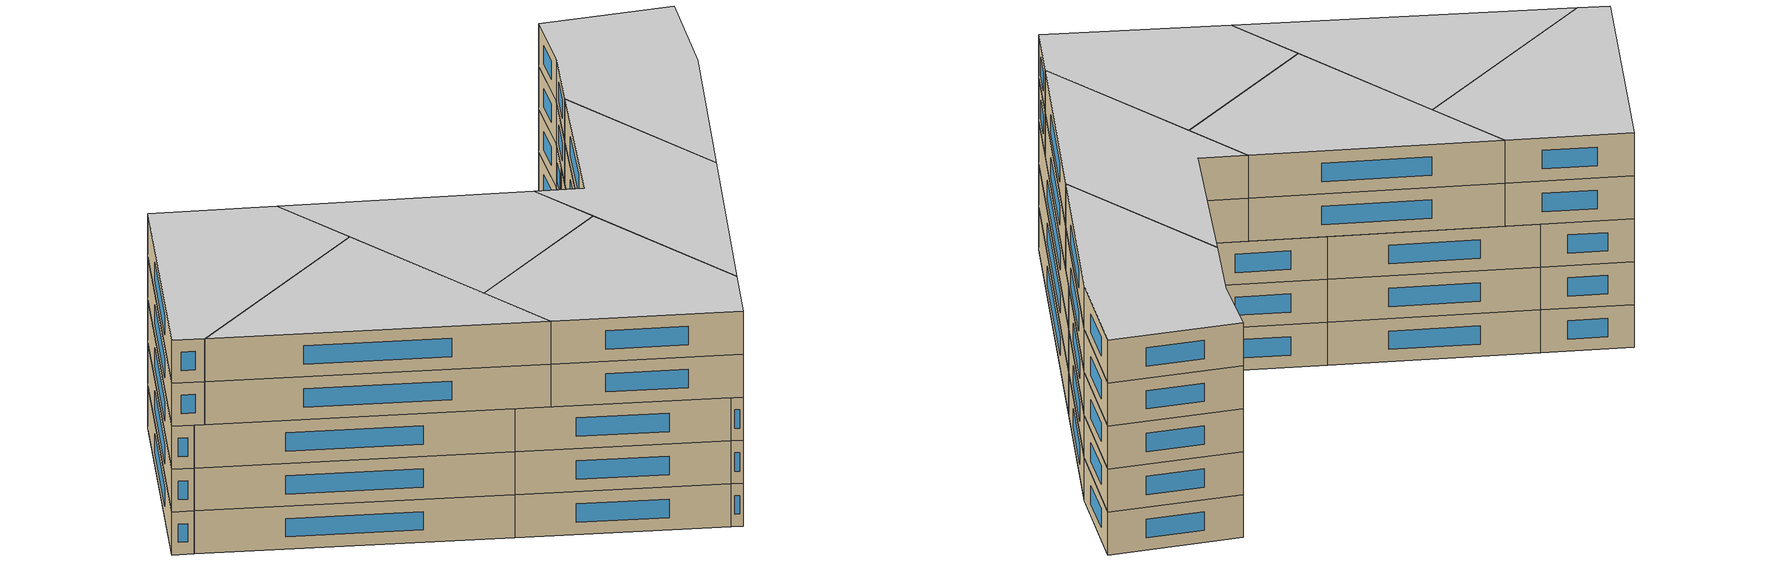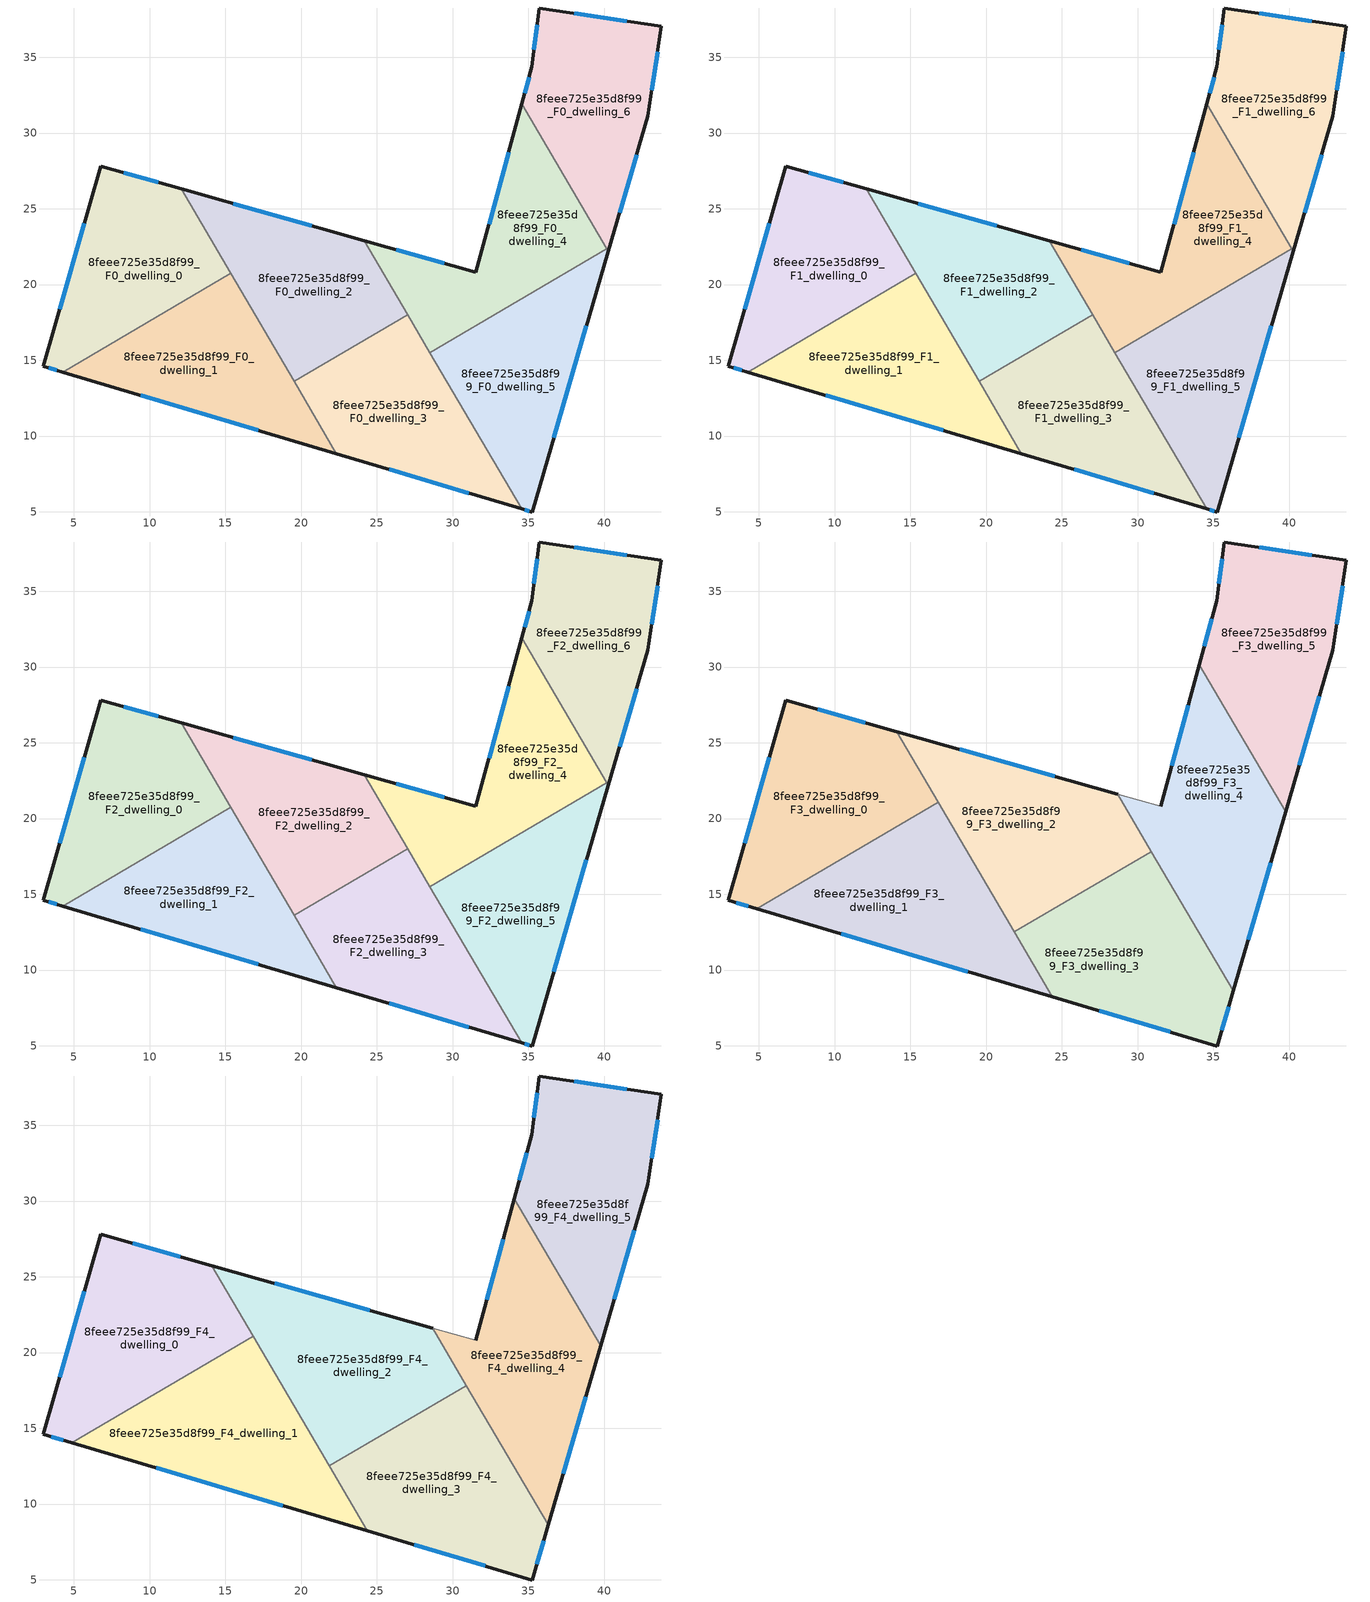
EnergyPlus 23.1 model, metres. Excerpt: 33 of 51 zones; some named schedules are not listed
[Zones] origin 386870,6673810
8feee725e35d8f99_F0_dwelling_0
 floor ground (EU_floor_Construction): 12.08,26.32 15.35,20.73 4.26,14.22 2.97,14.61 6.78,27.82 z0
 wall outside (EU_wall_Construction): 12.08,26.32 6.78,27.82 2.97,14.61 4.26,14.22 z0:3
 wall to 8feee725e35d8f99_F0_dwelling_1 (EU_wall_Construction): 4.26,14.22 15.35,20.73 z0:3
 wall to 8feee725e35d8f99_F0_dwelling_2 (EU_wall_Construction): 15.35,20.73 12.08,26.32 z0:3
 window (EU_Window_Construction): 3.34,14.5 3.89,14.33 / 5.69,24.04 4.06,18.38 / 10.56,26.75 8.3,27.39 z0.86:2.14
8feee725e35d8f99_F0_dwelling_1
 floor ground (EU_floor_Construction): 15.35,20.73 22.33,8.83 4.26,14.22 z0
 wall outside (EU_wall_Construction): 4.26,14.22 22.33,8.83 z0:3
 wall to 8feee725e35d8f99_F0_dwelling_3 (EU_wall_Construction): 22.33,8.83 19.54,13.61 z0:3
 wall to 8feee725e35d8f99_F0_dwelling_2 (EU_wall_Construction): 19.53,13.61 15.35,20.73 z0:3
 window (EU_Window_Construction): 9.42,12.68 17.17,10.37 z0.86:2.14
8feee725e35d8f99_F0_dwelling_2
 floor ground (EU_floor_Construction): 24.18,22.89 27.04,18.01 19.53,13.61 12.08,26.32 z0
 wall outside (EU_wall_Construction): 24.18,22.89 12.08,26.32 z0:3
 wall to 8feee725e35d8f99_F0_dwelling_3 (EU_wall_Construction): 19.53,13.61 27.04,18.01 z0:3
 wall to 8feee725e35d8f99_F0_dwelling_4 (EU_wall_Construction): 27.04,18.01 24.18,22.89 z0:3
 window (EU_Window_Construction): 20.72,23.87 15.53,25.34 z0.86:2.14
8feee725e35d8f99_F0_dwelling_3
 floor ground (EU_floor_Construction): 27.04,18.01 34.56,5.19 22.33,8.83 19.53,13.61 z0
 wall outside (EU_wall_Construction): 22.33,8.83 34.56,5.19 z0:3
 wall to 8feee725e35d8f99_F0_dwelling_5 (EU_wall_Construction): 34.56,5.19 28.5,15.51 z0:3
 wall to 8feee725e35d8f99_F0_dwelling_4 (EU_wall_Construction): 28.5,15.51 27.04,18.01 z0:3
 window (EU_Window_Construction): 25.83,7.79 31.07,6.23 z0.86:2.14
8feee725e35d8f99_F0_dwelling_4
 floor ground (EU_floor_Construction): 34.57,31.92 40.18,22.36 28.5,15.51 24.18,22.89 31.54,20.8 z0
 wall outside (EU_wall_Construction): 34.57,31.92 31.54,20.8 24.18,22.89 z0:3
 wall to 8feee725e35d8f99_F0_dwelling_5 (EU_wall_Construction): 28.5,15.51 40.18,22.36 z0:3
 wall to 8feee725e35d8f99_F0_dwelling_6 (EU_wall_Construction): 40.18,22.36 34.57,31.92 z0:3
 window (EU_Window_Construction): 33.7,28.74 32.41,23.98 / 29.44,21.4 26.28,22.29 z0.86:2.14
8feee725e35d8f99_F0_dwelling_5
 floor ground (EU_floor_Construction): 40.18,22.36 40.28,22.19 35.25,4.99 34.56,5.19 28.5,15.51 z0
 wall outside (EU_wall_Construction): 34.56,5.19 35.25,4.99 40.28,22.19 z0:3
 wall to 8feee725e35d8f99_F0_dwelling_6 (EU_wall_Construction): 40.28,22.19 40.18,22.36 z0:3
 window (EU_Window_Construction): 36.68,9.9 38.84,17.28 / 34.76,5.13 35.05,5.04 z0.86:2.14
8feee725e35d8f99_F0_dwelling_6
 floor ground (EU_floor_Construction): 43.79,37.05 42.89,31.12 40.28,22.19 34.57,31.92 35.24,34.38 35.72,38.25 z0
 wall outside (EU_wall_Construction): 40.28,22.19 42.89,31.12 43.79,37.05 35.72,38.25 35.24,34.38 34.57,31.92 z0:3
 window (EU_Window_Construction): 35.05,33.68 34.76,32.62 / 35.58,37.15 35.37,35.49 / 41.48,37.39 38.02,37.91 / 43.14,32.82 43.53,35.35 / 41.02,24.74 42.14,28.57 z0.86:2.14
8feee725e35d8f99_F1_dwelling_0
 floor to 8feee725e35d8f99_F0_dwelling_0 (EU_floor_Construction): 12.08,26.32 15.35,20.73 4.26,14.22 2.97,14.61 6.78,27.82 z3
 wall outside (EU_wall_Construction): 12.08,26.32 6.78,27.82 2.97,14.61 4.26,14.22 z3:6
 wall to 8feee725e35d8f99_F1_dwelling_1 (EU_wall_Construction): 4.26,14.22 15.35,20.73 z3:6
 wall to 8feee725e35d8f99_F1_dwelling_2 (EU_wall_Construction): 15.35,20.73 12.08,26.32 z3:6
 window (EU_Window_Construction): 3.34,14.5 3.89,14.33 / 5.69,24.04 4.06,18.38 / 10.56,26.75 8.3,27.39 z3.86:5.14
8feee725e35d8f99_F1_dwelling_1
 floor to 8feee725e35d8f99_F0_dwelling_1 (EU_floor_Construction): 15.35,20.73 22.33,8.83 4.26,14.22 z3
 wall outside (EU_wall_Construction): 4.26,14.22 22.33,8.83 z3:6
 wall to 8feee725e35d8f99_F1_dwelling_3 (EU_wall_Construction): 22.33,8.83 19.54,13.61 z3:6
 wall to 8feee725e35d8f99_F1_dwelling_2 (EU_wall_Construction): 19.53,13.61 15.35,20.73 z3:6
 window (EU_Window_Construction): 9.42,12.68 17.17,10.37 z3.86:5.14
8feee725e35d8f99_F1_dwelling_2
 floor to 8feee725e35d8f99_F0_dwelling_2 (EU_floor_Construction): 24.18,22.89 27.04,18.01 19.53,13.61 12.08,26.32 z3
 wall outside (EU_wall_Construction): 24.18,22.89 12.08,26.32 z3:6
 wall to 8feee725e35d8f99_F1_dwelling_3 (EU_wall_Construction): 19.53,13.61 27.04,18.01 z3:6
 wall to 8feee725e35d8f99_F1_dwelling_4 (EU_wall_Construction): 27.04,18.01 24.18,22.89 z3:6
 window (EU_Window_Construction): 20.72,23.87 15.53,25.34 z3.86:5.14
8feee725e35d8f99_F1_dwelling_3
 floor to 8feee725e35d8f99_F0_dwelling_3 (EU_floor_Construction): 27.04,18.01 34.56,5.19 22.33,8.83 19.53,13.61 z3
 wall outside (EU_wall_Construction): 22.33,8.83 34.56,5.19 z3:6
 wall to 8feee725e35d8f99_F1_dwelling_5 (EU_wall_Construction): 34.56,5.19 28.5,15.51 z3:6
 wall to 8feee725e35d8f99_F1_dwelling_4 (EU_wall_Construction): 28.5,15.51 27.04,18.01 z3:6
 window (EU_Window_Construction): 25.83,7.79 31.07,6.23 z3.86:5.14
8feee725e35d8f99_F1_dwelling_4
 floor to 8feee725e35d8f99_F0_dwelling_4 (EU_floor_Construction): 34.57,31.92 40.18,22.36 28.5,15.51 24.18,22.89 31.54,20.8 z3
 wall outside (EU_wall_Construction): 34.57,31.92 31.54,20.8 24.18,22.89 z3:6
 wall to 8feee725e35d8f99_F1_dwelling_5 (EU_wall_Construction): 28.5,15.51 40.18,22.36 z3:6
 wall to 8feee725e35d8f99_F1_dwelling_6 (EU_wall_Construction): 40.18,22.36 34.57,31.92 z3:6
 window (EU_Window_Construction): 33.7,28.74 32.41,23.98 / 29.44,21.4 26.28,22.29 z3.86:5.14
8feee725e35d8f99_F1_dwelling_5
 floor to 8feee725e35d8f99_F0_dwelling_5 (EU_floor_Construction): 40.18,22.36 40.28,22.19 35.25,4.99 34.56,5.19 28.5,15.51 z3
 wall outside (EU_wall_Construction): 34.56,5.19 35.25,4.99 40.28,22.19 z3:6
 wall to 8feee725e35d8f99_F1_dwelling_6 (EU_wall_Construction): 40.28,22.19 40.18,22.36 z3:6
 window (EU_Window_Construction): 36.68,9.9 38.84,17.28 / 34.76,5.13 35.05,5.04 z3.86:5.14
8feee725e35d8f99_F1_dwelling_6
 floor to 8feee725e35d8f99_F0_dwelling_6 (EU_floor_Construction): 43.79,37.05 42.89,31.12 40.28,22.19 34.57,31.92 35.24,34.38 35.72,38.25 z3
 wall outside (EU_wall_Construction): 40.28,22.19 42.89,31.12 43.79,37.05 35.72,38.25 35.24,34.38 34.57,31.92 z3:6
 window (EU_Window_Construction): 35.05,33.68 34.76,32.62 / 35.58,37.15 35.37,35.49 / 41.48,37.39 38.02,37.91 / 43.14,32.82 43.53,35.35 / 41.02,24.74 42.14,28.57 z3.86:5.14
8feee725e35d8f99_F2_dwelling_0
 floor to 8feee725e35d8f99_F1_dwelling_0 (EU_floor_Construction): 12.08,26.32 15.35,20.73 4.26,14.22 2.97,14.61 6.78,27.82 z6
 wall outside (EU_wall_Construction): 12.08,26.32 6.78,27.82 2.97,14.61 4.26,14.22 z6:9
 wall to 8feee725e35d8f99_F2_dwelling_1 (EU_wall_Construction): 4.26,14.22 15.35,20.73 z6:9
 wall to 8feee725e35d8f99_F2_dwelling_2 (EU_wall_Construction): 15.35,20.73 12.08,26.32 z6:9
 window (EU_Window_Construction): 3.34,14.5 3.89,14.33 / 5.69,24.04 4.06,18.38 / 10.56,26.75 8.3,27.39 z6.86:8.14
8feee725e35d8f99_F2_dwelling_1
 floor to 8feee725e35d8f99_F1_dwelling_1 (EU_floor_Construction): 15.35,20.73 22.33,8.83 4.26,14.22 z6
 wall outside (EU_wall_Construction): 4.26,14.22 22.33,8.83 z6:9
 wall to 8feee725e35d8f99_F2_dwelling_3 (EU_wall_Construction): 22.33,8.83 19.54,13.61 z6:9
 wall to 8feee725e35d8f99_F2_dwelling_2 (EU_wall_Construction): 19.53,13.61 15.35,20.73 z6:9
 window (EU_Window_Construction): 9.42,12.68 17.17,10.37 z6.86:8.14
8feee725e35d8f99_F2_dwelling_2
 floor to 8feee725e35d8f99_F1_dwelling_2 (EU_floor_Construction): 24.18,22.89 27.04,18.01 19.53,13.61 12.08,26.32 z6
 wall outside (EU_wall_Construction): 24.18,22.89 12.08,26.32 z6:9
 wall to 8feee725e35d8f99_F2_dwelling_3 (EU_wall_Construction): 19.53,13.61 27.04,18.01 z6:9
 wall to 8feee725e35d8f99_F2_dwelling_4 (EU_wall_Construction): 27.04,18.01 24.18,22.89 z6:9
 window (EU_Window_Construction): 20.72,23.87 15.53,25.34 z6.86:8.14
8feee725e35d8f99_F2_dwelling_3
 floor to 8feee725e35d8f99_F1_dwelling_3 (EU_floor_Construction): 27.04,18.01 34.56,5.19 22.33,8.83 19.53,13.61 z6
 wall outside (EU_wall_Construction): 22.33,8.83 34.56,5.19 z6:9
 wall to 8feee725e35d8f99_F2_dwelling_5 (EU_wall_Construction): 34.56,5.19 28.5,15.51 z6:9
 wall to 8feee725e35d8f99_F2_dwelling_4 (EU_wall_Construction): 28.5,15.51 27.04,18.01 z6:9
 window (EU_Window_Construction): 25.83,7.79 31.07,6.23 z6.86:8.14
8feee725e35d8f99_F2_dwelling_4
 floor to 8feee725e35d8f99_F1_dwelling_4 (EU_floor_Construction): 34.57,31.92 40.18,22.36 28.5,15.51 24.18,22.89 31.54,20.8 z6
 wall outside (EU_wall_Construction): 34.57,31.92 31.54,20.8 24.18,22.89 z6:9
 wall to 8feee725e35d8f99_F2_dwelling_5 (EU_wall_Construction): 28.5,15.51 40.18,22.36 z6:9
 wall to 8feee725e35d8f99_F2_dwelling_6 (EU_wall_Construction): 40.18,22.36 34.57,31.92 z6:9
 window (EU_Window_Construction): 33.7,28.74 32.41,23.98 / 29.44,21.4 26.28,22.29 z6.86:8.14
 ceiling adiabatic (EU_roof_Construction): 31.31,17.16 28.7,21.61 24.18,22.89 28.5,15.51 z9
8feee725e35d8f99_F2_dwelling_5
 floor to 8feee725e35d8f99_F1_dwelling_5 (EU_floor_Construction): 40.18,22.36 40.28,22.19 35.25,4.99 34.56,5.19 28.5,15.51 z6
 wall outside (EU_wall_Construction): 34.56,5.19 35.25,4.99 40.28,22.19 z6:9
 wall to 8feee725e35d8f99_F2_dwelling_6 (EU_wall_Construction): 40.28,22.19 40.18,22.36 z6:9
 window (EU_Window_Construction): 36.68,9.9 38.84,17.28 / 34.76,5.13 35.05,5.04 z6.86:8.14
8feee725e35d8f99_F2_dwelling_6
 floor to 8feee725e35d8f99_F1_dwelling_6 (EU_floor_Construction): 43.79,37.05 42.89,31.12 40.28,22.19 34.57,31.92 35.24,34.38 35.72,38.25 z6
 wall outside (EU_wall_Construction): 40.28,22.19 42.89,31.12 43.79,37.05 35.72,38.25 35.24,34.38 34.57,31.92 z6:9
 window (EU_Window_Construction): 35.05,33.68 34.76,32.62 / 35.58,37.15 35.37,35.49 / 41.48,37.39 38.02,37.91 / 43.14,32.82 43.53,35.35 / 41.02,24.74 42.14,28.57 z6.86:8.14
8feee725e35d8f99_F3_dwelling_0
 floor to 8feee725e35d8f99_F2_dwelling_0 (EU_floor_Construction): 12.08,26.32 15.35,20.73 4.26,14.22 2.97,14.61 6.78,27.82 z9
 floor to 8feee725e35d8f99_F2_dwelling_1 (EU_floor_Construction): 15.35,20.73 15.58,20.34 4.86,14.04 4.26,14.22 z9
 floor to 8feee725e35d8f99_F2_dwelling_2 (EU_floor_Construction): 14.1,25.74 16.84,21.08 15.58,20.34 12.08,26.32 z9
 wall outside (EU_wall_Construction): 14.1,25.74 6.78,27.82 2.97,14.61 4.86,14.04 z9:12
 wall to 8feee725e35d8f99_F3_dwelling_1 (EU_wall_Construction): 4.86,14.04 16.84,21.08 z9:12
 wall to 8feee725e35d8f99_F3_dwelling_2 (EU_wall_Construction): 16.84,21.08 14.1,25.74 z9:12
 window (EU_Window_Construction): 3.51,14.45 4.32,14.21 / 5.69,24.04 4.06,18.38 / 12.01,26.34 8.87,27.22 z9.86:11.14
8feee725e35d8f99_F3_dwelling_1
 floor to 8feee725e35d8f99_F2_dwelling_1 (EU_floor_Construction): 15.58,20.34 22.33,8.84 4.86,14.04 z9
 floor to 8feee725e35d8f99_F2_dwelling_3 (EU_floor_Construction): 20.79,14.34 24.38,8.22 22.33,8.84 19.54,13.61 z9
 floor to 8feee725e35d8f99_F2_dwelling_2 (EU_floor_Construction): 16.84,21.08 20.79,14.34 19.54,13.61 15.58,20.34 z9
 wall outside (EU_wall_Construction): 4.86,14.04 24.38,8.22 z9:12
 wall to 8feee725e35d8f99_F3_dwelling_3 (EU_wall_Construction): 24.38,8.22 21.87,12.51 z9:12
 wall to 8feee725e35d8f99_F3_dwelling_2 (EU_wall_Construction): 21.87,12.51 16.84,21.08 z9:12
 window (EU_Window_Construction): 10.44,12.38 18.8,9.89 z9.86:11.14
8feee725e35d8f99_F3_dwelling_2
 floor to 8feee725e35d8f99_F2_dwelling_2 (EU_floor_Construction): 24.18,22.89 27.04,18.01 20.79,14.34 14.1,25.74 z9
 floor adiabatic (EU_floor_Construction): 28.7,21.61 30.92,17.82 28.11,16.18 24.18,22.89 z9
 floor to 8feee725e35d8f99_F2_dwelling_3 (EU_floor_Construction): 27.04,18.01 28.11,16.18 21.87,12.51 20.79,14.34 z9
 wall outside (EU_wall_Construction): 28.7,21.61 14.1,25.74 z9:12
 wall to 8feee725e35d8f99_F3_dwelling_3 (EU_wall_Construction): 21.87,12.51 30.92,17.82 z9:12
 wall to 8feee725e35d8f99_F3_dwelling_4 (EU_wall_Construction): 30.92,17.82 28.7,21.61 z9:12
 window (EU_Window_Construction): 24.53,22.79 18.27,24.56 z9.86:11.14
8feee725e35d8f99_F3_dwelling_3
 floor to 8feee725e35d8f99_F2_dwelling_3 (EU_floor_Construction): 28.11,16.18 34.56,5.19 24.38,8.22 21.87,12.51 z9
 floor to 8feee725e35d8f99_F2_dwelling_5 (EU_floor_Construction): 31.31,17.16 36.31,8.63 35.25,4.99 34.56,5.19 28.5,15.51 z9
 floor adiabatic (EU_floor_Construction): 30.92,17.82 31.31,17.16 28.5,15.51 28.11,16.18 z9
 wall outside (EU_wall_Construction): 24.38,8.22 35.25,4.99 36.31,8.63 z9:12
 wall to 8feee725e35d8f99_F3_dwelling_4 (EU_wall_Construction): 36.31,8.63 30.92,17.82 z9:12
 window (EU_Window_Construction): 35.55,6.03 36.01,7.59 / 27.49,7.3 32.14,5.91 z9.86:11.14
8feee725e35d8f99_F3_dwelling_4
 floor to 8feee725e35d8f99_F2_dwelling_4 (EU_floor_Construction): 34.09,30.15 39.04,21.7 31.31,17.16 28.7,21.61 31.54,20.8 z9
 floor to 8feee725e35d8f99_F2_dwelling_5 (EU_floor_Construction): 39.04,21.7 39.77,20.46 36.31,8.63 31.31,17.16 z9
 wall outside (EU_wall_Construction): 34.09,30.15 31.54,20.8 / 36.31,8.63 39.77,20.46 z9:12
 wall to 8feee725e35d8f99_F3_dwelling_5 (EU_wall_Construction): 39.77,20.46 34.09,30.15 z9:12
 wall adiabatic (EU_wall_Construction): 31.54,20.8 28.7,21.61 z9:12
 window (EU_Window_Construction): 33.36,27.48 32.27,23.47 / 37.3,12.01 38.78,17.08 z9.86:11.14
8feee725e35d8f99_F3_dwelling_5
 floor to 8feee725e35d8f99_F2_dwelling_6 (EU_floor_Construction): 43.79,37.05 42.89,31.12 40.28,22.19 34.57,31.92 35.24,34.38 35.72,38.25 z9
 floor to 8feee725e35d8f99_F2_dwelling_4 (EU_floor_Construction): 34.57,31.92 40.18,22.36 39.04,21.7 34.09,30.15 z9
 floor to 8feee725e35d8f99_F2_dwelling_5 (EU_floor_Construction): 40.18,22.36 40.28,22.19 39.77,20.46 39.04,21.7 z9
 wall outside (EU_wall_Construction): 39.77,20.46 42.89,31.12 43.79,37.05 35.72,38.25 35.24,34.38 34.09,30.15 z9:12
 window (EU_Window_Construction): 34.91,33.17 34.42,31.36 / 35.58,37.15 35.37,35.49 / 41.48,37.39 38.02,37.91 / 43.14,32.82 43.53,35.35 / 40.66,23.51 42,28.08 z9.86:11.14
8feee725e35d8f99_F4_dwelling_0
 floor to 8feee725e35d8f99_F3_dwelling_0 (EU_floor_Construction): 14.1,25.74 16.84,21.08 4.86,14.04 2.97,14.61 6.78,27.82 z12
 wall outside (EU_wall_Construction): 14.1,25.74 6.78,27.82 2.97,14.61 4.86,14.04 z12:15
 wall to 8feee725e35d8f99_F4_dwelling_1 (EU_wall_Construction): 4.86,14.04 16.84,21.08 z12:15
 wall to 8feee725e35d8f99_F4_dwelling_2 (EU_wall_Construction): 16.84,21.08 14.1,25.74 z12:15
 window (EU_Window_Construction): 3.51,14.45 4.32,14.21 / 5.69,24.04 4.06,18.38 / 12.01,26.34 8.87,27.22 z12.86:14.14
 ceiling to 8feee725e35d8f99_F5_dwelling_0 (EU_floor_Construction): 16.84,21.08 14.1,25.74 6.78,27.82 2.97,14.61 4.86,14.04 z15
8feee725e35d8f99_F4_dwelling_1
 floor to 8feee725e35d8f99_F3_dwelling_1 (EU_floor_Construction): 16.84,21.08 24.38,8.22 4.86,14.04 z12
 wall outside (EU_wall_Construction): 4.86,14.04 24.38,8.22 z12:15
 wall to 8feee725e35d8f99_F4_dwelling_3 (EU_wall_Construction): 24.38,8.22 21.87,12.51 z12:15
 wall to 8feee725e35d8f99_F4_dwelling_2 (EU_wall_Construction): 21.87,12.51 16.84,21.08 z12:15
 window (EU_Window_Construction): 10.44,12.38 18.8,9.89 z12.86:14.14
 ceiling to 8feee725e35d8f99_F5_dwelling_1 (EU_floor_Construction): 24.38,8.22 16.84,21.08 4.86,14.04 z15
8feee725e35d8f99_F4_dwelling_2
 floor to 8feee725e35d8f99_F3_dwelling_2 (EU_floor_Construction): 28.7,21.61 30.92,17.82 21.87,12.51 14.1,25.74 z12
 wall outside (EU_wall_Construction): 28.7,21.61 14.1,25.74 z12:15
 wall to 8feee725e35d8f99_F4_dwelling_3 (EU_wall_Construction): 21.87,12.51 30.92,17.82 z12:15
 wall to 8feee725e35d8f99_F4_dwelling_4 (EU_wall_Construction): 30.92,17.82 28.7,21.61 z12:15
 window (EU_Window_Construction): 24.53,22.79 18.27,24.56 z12.86:14.14
 ceiling to 8feee725e35d8f99_F5_dwelling_2 (EU_floor_Construction): 30.92,17.82 28.7,21.61 14.1,25.74 21.87,12.51 z15
8feee725e35d8f99_F4_dwelling_3
 floor to 8feee725e35d8f99_F3_dwelling_3 (EU_floor_Construction): 30.92,17.82 36.31,8.63 35.25,4.99 24.38,8.22 21.87,12.51 z12
 wall outside (EU_wall_Construction): 24.38,8.22 35.25,4.99 36.31,8.63 z12:15
 wall to 8feee725e35d8f99_F4_dwelling_4 (EU_wall_Construction): 36.31,8.63 30.92,17.82 z12:15
 window (EU_Window_Construction): 35.55,6.03 36.01,7.59 / 27.49,7.3 32.14,5.91 z12.86:14.14
 ceiling to 8feee725e35d8f99_F5_dwelling_3 (EU_floor_Construction): 35.25,4.99 36.31,8.63 30.92,17.82 21.87,12.51 24.38,8.22 z15
8feee725e35d8f99_F4_dwelling_4
 floor to 8feee725e35d8f99_F3_dwelling_4 (EU_floor_Construction): 34.09,30.15 39.77,20.46 36.31,8.63 28.7,21.61 31.54,20.8 z12
 wall outside (EU_wall_Construction): 34.09,30.15 31.54,20.8 / 36.31,8.63 39.77,20.46 z12:15
 wall to 8feee725e35d8f99_F4_dwelling_5 (EU_wall_Construction): 39.77,20.46 34.09,30.15 z12:15
 wall adiabatic (EU_wall_Construction): 31.54,20.8 28.7,21.61 z12:15
 window (EU_Window_Construction): 33.36,27.48 32.27,23.47 / 37.3,12.01 38.78,17.08 z12.86:14.14
 ceiling to 8feee725e35d8f99_F5_dwelling_4 (EU_floor_Construction): 36.31,8.63 39.77,20.46 34.09,30.15 31.54,20.8 28.7,21.61 z15
8feee725e35d8f99_F4_dwelling_5
 floor to 8feee725e35d8f99_F3_dwelling_5 (EU_floor_Construction): 43.79,37.05 42.89,31.12 39.77,20.46 34.09,30.15 35.24,34.38 35.72,38.25 z12
 wall outside (EU_wall_Construction): 39.77,20.46 42.89,31.12 43.79,37.05 35.72,38.25 35.24,34.38 34.09,30.15 z12:15
 window (EU_Window_Construction): 34.91,33.17 34.42,31.36 / 35.58,37.15 35.37,35.49 / 41.48,37.39 38.02,37.91 / 43.14,32.82 43.53,35.35 / 40.66,23.51 42,28.08 z12.86:14.14
 ceiling to 8feee725e35d8f99_F5_dwelling_5 (EU_floor_Construction): 39.77,20.46 42.89,31.12 43.79,37.05 35.72,38.25 35.24,34.38 34.09,30.15 z15
[Building]
EU S2 Campaign: North Axis=0; Terrain=City; Solar Distribution=FullExterior
[Site:Location]
Helsinki-Vantaa.AP: Latitude=60.317; Longitude=24.963; Time Zone=2; Elevation=54.6
[SizingPeriod:WeatherFileDays]
AnnualSizingPeriod: Begin Month=1; Begin Day of Month=1; End Month=12; End Day of Month=31; Day of Week for Start Day=Monday; Use Weather File Daylight Saving Period=No; Use Weather File Rain and Snow Indicators=No
[MATERIAL]
EU_InternalMass_Material: Roughness=MediumRough; Thickness=0.1; Conductivity=1; Density=1800; Specific Heat=900; Thermal Absorptance=0.9; Solar Absorptance=0.7; Visible Absorptance=0.7
[MATERIAL:NOMASS] Roughness=MediumRough; Thermal Absorptance=0.9; Solar Absorptance=0.7; Visible Absorptance=0.7
Name | Thermal Resistance
EU_wall_NoMass | 1.10183
EU_roof_NoMass; EU_floor_NoMass | 1.70606
[WINDOWMATERIAL:SIMPLEGLAZINGSYSTEM]
EU_Window_SimpleGlazing: UFactor=3.11035; Solar Heat Gain Coefficient=0.8; Visible Transmittance=0.8
[CONSTRUCTION]
EU_wall_Construction: EU_wall_NoMass
EU_roof_Construction: EU_roof_NoMass
EU_floor_Construction: EU_floor_NoMass
EU_Window_Construction: EU_Window_SimpleGlazing
EU_InternalMass_Construction: EU_InternalMass_Material
[ZONE] Type=1; Multiplier=1; Ceiling Height=autocalculate; Floor Area=autocalculate; Part of Total Floor Area=Yes
Name | Volume
8feee725e35d8f99_F0_dwelling_0; 8feee725e35d8f99_F1_dwelling_0; 8feee725e35d8f99_F2_dwelling_0 | 266.204
8feee725e35d8f99_F3_dwelling_0; 8feee725e35d8f99_F4_dwelling_0 | 310.54
8feee725e35d8f99_F0_dwelling_1; 8feee725e35d8f99_F1_dwelling_1; 8feee725e35d8f99_F2_dwelling_1 | 266.218
8feee725e35d8f99_F3_dwelling_1; 8feee725e35d8f99_F4_dwelling_1 | 310.521
8feee725e35d8f99_F0_dwelling_2; 8feee725e35d8f99_F1_dwelling_2; 8feee725e35d8f99_F2_dwelling_2 | 266.179
8feee725e35d8f99_F3_dwelling_2; 8feee725e35d8f99_F4_dwelling_2 | 310.561
8feee725e35d8f99_F0_dwelling_3; 8feee725e35d8f99_F1_dwelling_3; 8feee725e35d8f99_F2_dwelling_3 | 266.161
8feee725e35d8f99_F3_dwelling_3; 8feee725e35d8f99_F4_dwelling_3 | 310.587
8feee725e35d8f99_F0_dwelling_4; 8feee725e35d8f99_F1_dwelling_4; 8feee725e35d8f99_F2_dwelling_4 | 266.22
8feee725e35d8f99_F3_dwelling_4; 8feee725e35d8f99_F4_dwelling_4 | 310.545
8feee725e35d8f99_F0_dwelling_5; 8feee725e35d8f99_F1_dwelling_5; 8feee725e35d8f99_F2_dwelling_5 | 266.17
8feee725e35d8f99_F3_dwelling_5; 8feee725e35d8f99_F4_dwelling_5 | 310.562
8feee725e35d8f99_F0_dwelling_6; 8feee725e35d8f99_F1_dwelling_6; 8feee725e35d8f99_F2_dwelling_6 | 266.186
[INTERNALMASS] Construction=EU_InternalMass_Construction
Name | Zone or ZoneList | Surface Area
8feee725e35d8f99_F0_dwelling_0_EU_InternalMass | 8feee725e35d8f99_F0_dwelling_0 | 88.7329
8feee725e35d8f99_F0_dwelling_1_EU_InternalMass | 8feee725e35d8f99_F0_dwelling_1 | 88.7402
8feee725e35d8f99_F0_dwelling_2_EU_InternalMass | 8feee725e35d8f99_F0_dwelling_2 | 88.7276
8feee725e35d8f99_F0_dwelling_3_EU_InternalMass | 8feee725e35d8f99_F0_dwelling_3 | 88.7205
8feee725e35d8f99_F0_dwelling_4_EU_InternalMass | 8feee725e35d8f99_F0_dwelling_4 | 88.7416
8feee725e35d8f99_F0_dwelling_5_EU_InternalMass | 8feee725e35d8f99_F0_dwelling_5 | 88.7261
8feee725e35d8f99_F0_dwelling_6_EU_InternalMass | 8feee725e35d8f99_F0_dwelling_6 | 88.7286
8feee725e35d8f99_F1_dwelling_0_EU_InternalMass | 8feee725e35d8f99_F1_dwelling_0 | 88.7329
8feee725e35d8f99_F1_dwelling_1_EU_InternalMass | 8feee725e35d8f99_F1_dwelling_1 | 88.7402
8feee725e35d8f99_F1_dwelling_2_EU_InternalMass | 8feee725e35d8f99_F1_dwelling_2 | 88.7276
8feee725e35d8f99_F1_dwelling_3_EU_InternalMass | 8feee725e35d8f99_F1_dwelling_3 | 88.7205
8feee725e35d8f99_F1_dwelling_4_EU_InternalMass | 8feee725e35d8f99_F1_dwelling_4 | 88.7416
8feee725e35d8f99_F1_dwelling_5_EU_InternalMass | 8feee725e35d8f99_F1_dwelling_5 | 88.7261
8feee725e35d8f99_F1_dwelling_6_EU_InternalMass | 8feee725e35d8f99_F1_dwelling_6 | 88.7286
8feee725e35d8f99_F2_dwelling_0_EU_InternalMass | 8feee725e35d8f99_F2_dwelling_0 | 88.7329
8feee725e35d8f99_F2_dwelling_1_EU_InternalMass | 8feee725e35d8f99_F2_dwelling_1 | 88.7402
8feee725e35d8f99_F2_dwelling_2_EU_InternalMass | 8feee725e35d8f99_F2_dwelling_2 | 88.7276
8feee725e35d8f99_F2_dwelling_3_EU_InternalMass | 8feee725e35d8f99_F2_dwelling_3 | 88.7205
8feee725e35d8f99_F2_dwelling_4_EU_InternalMass | 8feee725e35d8f99_F2_dwelling_4 | 88.7416
8feee725e35d8f99_F2_dwelling_5_EU_InternalMass | 8feee725e35d8f99_F2_dwelling_5 | 88.7261
8feee725e35d8f99_F2_dwelling_6_EU_InternalMass | 8feee725e35d8f99_F2_dwelling_6 | 88.7286
8feee725e35d8f99_F3_dwelling_0_EU_InternalMass | 8feee725e35d8f99_F3_dwelling_0 | 103.514
8feee725e35d8f99_F3_dwelling_1_EU_InternalMass | 8feee725e35d8f99_F3_dwelling_1 | 103.511
8feee725e35d8f99_F3_dwelling_2_EU_InternalMass | 8feee725e35d8f99_F3_dwelling_2 | 103.516
8feee725e35d8f99_F3_dwelling_3_EU_InternalMass | 8feee725e35d8f99_F3_dwelling_3 | 103.531
8feee725e35d8f99_F3_dwelling_4_EU_InternalMass | 8feee725e35d8f99_F3_dwelling_4 | 103.515
8feee725e35d8f99_F3_dwelling_5_EU_InternalMass | 8feee725e35d8f99_F3_dwelling_5 | 103.521
8feee725e35d8f99_F4_dwelling_0_EU_InternalMass | 8feee725e35d8f99_F4_dwelling_0 | 103.514
8feee725e35d8f99_F4_dwelling_1_EU_InternalMass | 8feee725e35d8f99_F4_dwelling_1 | 103.511
8feee725e35d8f99_F4_dwelling_2_EU_InternalMass | 8feee725e35d8f99_F4_dwelling_2 | 103.516
8feee725e35d8f99_F4_dwelling_3_EU_InternalMass | 8feee725e35d8f99_F4_dwelling_3 | 103.531
8feee725e35d8f99_F4_dwelling_4_EU_InternalMass | 8feee725e35d8f99_F4_dwelling_4 | 103.515
8feee725e35d8f99_F4_dwelling_5_EU_InternalMass | 8feee725e35d8f99_F4_dwelling_5 | 103.521
[OTHEREQUIPMENT] Fuel Type=Electricity; Design Level Calculation Method=Watts/Area; Power per Zone Floor Area=1; Fraction Latent=0; Fraction Radiant=0; Fraction Lost=0; Carbon Dioxide Generation Rate=0; EndUse Subcategory=EU_Step8_InternalGains
Name | Zone or ZoneList or Space or SpaceList | Schedule
EU_Step8_InternalGain_8feee725e35d8f99_F0_dwelling_0_f000 | 8feee725e35d8f99_F0_dwelling_0 | EU_Step8_GainSchedule_8feee725e35d8f99_F0_dwelling_0_f000
EU_Step8_InternalGain_8feee725e35d8f99_F0_dwelling_1_f000 | 8feee725e35d8f99_F0_dwelling_1 | EU_Step8_GainSchedule_8feee725e35d8f99_F0_dwelling_1_f000
EU_Step8_InternalGain_8feee725e35d8f99_F0_dwelling_2_f000 | 8feee725e35d8f99_F0_dwelling_2 | EU_Step8_GainSchedule_8feee725e35d8f99_F0_dwelling_2_f000
EU_Step8_InternalGain_8feee725e35d8f99_F0_dwelling_3_f000 | 8feee725e35d8f99_F0_dwelling_3 | EU_Step8_GainSchedule_8feee725e35d8f99_F0_dwelling_3_f000
EU_Step8_InternalGain_8feee725e35d8f99_F0_dwelling_4_f000 | 8feee725e35d8f99_F0_dwelling_4 | EU_Step8_GainSchedule_8feee725e35d8f99_F0_dwelling_4_f000
EU_Step8_InternalGain_8feee725e35d8f99_F0_dwelling_5_f000 | 8feee725e35d8f99_F0_dwelling_5 | EU_Step8_GainSchedule_8feee725e35d8f99_F0_dwelling_5_f000
EU_Step8_InternalGain_8feee725e35d8f99_F0_dwelling_6_f000 | 8feee725e35d8f99_F0_dwelling_6 | EU_Step8_GainSchedule_8feee725e35d8f99_F0_dwelling_6_f000
EU_Step8_InternalGain_8feee725e35d8f99_F1_dwelling_0_f000 | 8feee725e35d8f99_F1_dwelling_0 | EU_Step8_GainSchedule_8feee725e35d8f99_F1_dwelling_0_f000
EU_Step8_InternalGain_8feee725e35d8f99_F1_dwelling_1_f000 | 8feee725e35d8f99_F1_dwelling_1 | EU_Step8_GainSchedule_8feee725e35d8f99_F1_dwelling_1_f000
EU_Step8_InternalGain_8feee725e35d8f99_F1_dwelling_2_f000 | 8feee725e35d8f99_F1_dwelling_2 | EU_Step8_GainSchedule_8feee725e35d8f99_F1_dwelling_2_f000
EU_Step8_InternalGain_8feee725e35d8f99_F1_dwelling_3_f000 | 8feee725e35d8f99_F1_dwelling_3 | EU_Step8_GainSchedule_8feee725e35d8f99_F1_dwelling_3_f000
EU_Step8_InternalGain_8feee725e35d8f99_F1_dwelling_4_f000 | 8feee725e35d8f99_F1_dwelling_4 | EU_Step8_GainSchedule_8feee725e35d8f99_F1_dwelling_4_f000
EU_Step8_InternalGain_8feee725e35d8f99_F1_dwelling_5_f000 | 8feee725e35d8f99_F1_dwelling_5 | EU_Step8_GainSchedule_8feee725e35d8f99_F1_dwelling_5_f000
EU_Step8_InternalGain_8feee725e35d8f99_F1_dwelling_6_f000 | 8feee725e35d8f99_F1_dwelling_6 | EU_Step8_GainSchedule_8feee725e35d8f99_F1_dwelling_6_f000
EU_Step8_InternalGain_8feee725e35d8f99_F2_dwelling_0_f000 | 8feee725e35d8f99_F2_dwelling_0 | EU_Step8_GainSchedule_8feee725e35d8f99_F2_dwelling_0_f000
EU_Step8_InternalGain_8feee725e35d8f99_F2_dwelling_1_f000 | 8feee725e35d8f99_F2_dwelling_1 | EU_Step8_GainSchedule_8feee725e35d8f99_F2_dwelling_1_f000
EU_Step8_InternalGain_8feee725e35d8f99_F2_dwelling_2_f000 | 8feee725e35d8f99_F2_dwelling_2 | EU_Step8_GainSchedule_8feee725e35d8f99_F2_dwelling_2_f000
EU_Step8_InternalGain_8feee725e35d8f99_F2_dwelling_3_f000 | 8feee725e35d8f99_F2_dwelling_3 | EU_Step8_GainSchedule_8feee725e35d8f99_F2_dwelling_3_f000
EU_Step8_InternalGain_8feee725e35d8f99_F2_dwelling_4_f000 | 8feee725e35d8f99_F2_dwelling_4 | EU_Step8_GainSchedule_8feee725e35d8f99_F2_dwelling_4_f000
EU_Step8_InternalGain_8feee725e35d8f99_F2_dwelling_5_f000 | 8feee725e35d8f99_F2_dwelling_5 | EU_Step8_GainSchedule_8feee725e35d8f99_F2_dwelling_5_f000
EU_Step8_InternalGain_8feee725e35d8f99_F2_dwelling_6_f000 | 8feee725e35d8f99_F2_dwelling_6 | EU_Step8_GainSchedule_8feee725e35d8f99_F2_dwelling_6_f000
EU_Step8_InternalGain_8feee725e35d8f99_F3_dwelling_0_f000 | 8feee725e35d8f99_F3_dwelling_0 | EU_Step8_GainSchedule_8feee725e35d8f99_F3_dwelling_0_f000
EU_Step8_InternalGain_8feee725e35d8f99_F3_dwelling_1_f000 | 8feee725e35d8f99_F3_dwelling_1 | EU_Step8_GainSchedule_8feee725e35d8f99_F3_dwelling_1_f000
EU_Step8_InternalGain_8feee725e35d8f99_F3_dwelling_2_f000 | 8feee725e35d8f99_F3_dwelling_2 | EU_Step8_GainSchedule_8feee725e35d8f99_F3_dwelling_2_f000
EU_Step8_InternalGain_8feee725e35d8f99_F3_dwelling_3_f000 | 8feee725e35d8f99_F3_dwelling_3 | EU_Step8_GainSchedule_8feee725e35d8f99_F3_dwelling_3_f000
EU_Step8_InternalGain_8feee725e35d8f99_F3_dwelling_4_f000 | 8feee725e35d8f99_F3_dwelling_4 | EU_Step8_GainSchedule_8feee725e35d8f99_F3_dwelling_4_f000
EU_Step8_InternalGain_8feee725e35d8f99_F3_dwelling_5_f000 | 8feee725e35d8f99_F3_dwelling_5 | EU_Step8_GainSchedule_8feee725e35d8f99_F3_dwelling_5_f000
EU_Step8_InternalGain_8feee725e35d8f99_F4_dwelling_0_f000 | 8feee725e35d8f99_F4_dwelling_0 | EU_Step8_GainSchedule_8feee725e35d8f99_F4_dwelling_0_f000
EU_Step8_InternalGain_8feee725e35d8f99_F4_dwelling_1_f000 | 8feee725e35d8f99_F4_dwelling_1 | EU_Step8_GainSchedule_8feee725e35d8f99_F4_dwelling_1_f000
EU_Step8_InternalGain_8feee725e35d8f99_F4_dwelling_2_f000 | 8feee725e35d8f99_F4_dwelling_2 | EU_Step8_GainSchedule_8feee725e35d8f99_F4_dwelling_2_f000
EU_Step8_InternalGain_8feee725e35d8f99_F4_dwelling_3_f000 | 8feee725e35d8f99_F4_dwelling_3 | EU_Step8_GainSchedule_8feee725e35d8f99_F4_dwelling_3_f000
EU_Step8_InternalGain_8feee725e35d8f99_F4_dwelling_4_f000 | 8feee725e35d8f99_F4_dwelling_4 | EU_Step8_GainSchedule_8feee725e35d8f99_F4_dwelling_4_f000
EU_Step8_InternalGain_8feee725e35d8f99_F4_dwelling_5_f000 | 8feee725e35d8f99_F4_dwelling_5 | EU_Step8_GainSchedule_8feee725e35d8f99_F4_dwelling_5_f000
[ZONEVENTILATION:DESIGNFLOWRATE] Schedule=EU_AlwaysOn; Design Flow Rate Calculation Method=AirChanges/Hour; Air Changes per Hour=0.756316; Ventilation Type=Natural; Fan Pressure Rise=0; Fan Total Efficiency=1; Constant Term Coefficient=1; Temperature Term Coefficient=0; Velocity Term Coefficient=0; Velocity Squared Term Coefficient=0; Minimum Indoor Temperature=-100; Maximum Indoor Temperature=100; Delta Temperature=-100; Minimum Outdoor Temperature=-100; Maximum Outdoor Temperature=100; Maximum Wind Speed=40
Name | Zone or ZoneList or Space or SpaceList
EU_ConstantAir_8feee725e35d8f99_F0_dwelling_0 | 8feee725e35d8f99_F0_dwelling_0
EU_ConstantAir_8feee725e35d8f99_F0_dwelling_1 | 8feee725e35d8f99_F0_dwelling_1
EU_ConstantAir_8feee725e35d8f99_F0_dwelling_2 | 8feee725e35d8f99_F0_dwelling_2
EU_ConstantAir_8feee725e35d8f99_F0_dwelling_3 | 8feee725e35d8f99_F0_dwelling_3
EU_ConstantAir_8feee725e35d8f99_F0_dwelling_4 | 8feee725e35d8f99_F0_dwelling_4
EU_ConstantAir_8feee725e35d8f99_F0_dwelling_5 | 8feee725e35d8f99_F0_dwelling_5
EU_ConstantAir_8feee725e35d8f99_F0_dwelling_6 | 8feee725e35d8f99_F0_dwelling_6
EU_ConstantAir_8feee725e35d8f99_F1_dwelling_0 | 8feee725e35d8f99_F1_dwelling_0
EU_ConstantAir_8feee725e35d8f99_F1_dwelling_1 | 8feee725e35d8f99_F1_dwelling_1
EU_ConstantAir_8feee725e35d8f99_F1_dwelling_2 | 8feee725e35d8f99_F1_dwelling_2
EU_ConstantAir_8feee725e35d8f99_F1_dwelling_3 | 8feee725e35d8f99_F1_dwelling_3
EU_ConstantAir_8feee725e35d8f99_F1_dwelling_4 | 8feee725e35d8f99_F1_dwelling_4
EU_ConstantAir_8feee725e35d8f99_F1_dwelling_5 | 8feee725e35d8f99_F1_dwelling_5
EU_ConstantAir_8feee725e35d8f99_F1_dwelling_6 | 8feee725e35d8f99_F1_dwelling_6
EU_ConstantAir_8feee725e35d8f99_F2_dwelling_0 | 8feee725e35d8f99_F2_dwelling_0
EU_ConstantAir_8feee725e35d8f99_F2_dwelling_1 | 8feee725e35d8f99_F2_dwelling_1
EU_ConstantAir_8feee725e35d8f99_F2_dwelling_2 | 8feee725e35d8f99_F2_dwelling_2
EU_ConstantAir_8feee725e35d8f99_F2_dwelling_3 | 8feee725e35d8f99_F2_dwelling_3
EU_ConstantAir_8feee725e35d8f99_F2_dwelling_4 | 8feee725e35d8f99_F2_dwelling_4
EU_ConstantAir_8feee725e35d8f99_F2_dwelling_5 | 8feee725e35d8f99_F2_dwelling_5
EU_ConstantAir_8feee725e35d8f99_F2_dwelling_6 | 8feee725e35d8f99_F2_dwelling_6
EU_ConstantAir_8feee725e35d8f99_F3_dwelling_0 | 8feee725e35d8f99_F3_dwelling_0
EU_ConstantAir_8feee725e35d8f99_F3_dwelling_1 | 8feee725e35d8f99_F3_dwelling_1
EU_ConstantAir_8feee725e35d8f99_F3_dwelling_2 | 8feee725e35d8f99_F3_dwelling_2
EU_ConstantAir_8feee725e35d8f99_F3_dwelling_3 | 8feee725e35d8f99_F3_dwelling_3
EU_ConstantAir_8feee725e35d8f99_F3_dwelling_4 | 8feee725e35d8f99_F3_dwelling_4
EU_ConstantAir_8feee725e35d8f99_F3_dwelling_5 | 8feee725e35d8f99_F3_dwelling_5
EU_ConstantAir_8feee725e35d8f99_F4_dwelling_0 | 8feee725e35d8f99_F4_dwelling_0
EU_ConstantAir_8feee725e35d8f99_F4_dwelling_1 | 8feee725e35d8f99_F4_dwelling_1
EU_ConstantAir_8feee725e35d8f99_F4_dwelling_2 | 8feee725e35d8f99_F4_dwelling_2
EU_ConstantAir_8feee725e35d8f99_F4_dwelling_3 | 8feee725e35d8f99_F4_dwelling_3
EU_ConstantAir_8feee725e35d8f99_F4_dwelling_4 | 8feee725e35d8f99_F4_dwelling_4
EU_ConstantAir_8feee725e35d8f99_F4_dwelling_5 | 8feee725e35d8f99_F4_dwelling_5
[HVACTEMPLATE:ZONE:IDEALLOADSAIRSYSTEM] System Availability Schedule=EU_AlwaysOn; Maximum Heating Supply Air Temperature=50; Minimum Cooling Supply Air Temperature=13; Maximum Heating Supply Air Humidity Ratio=0.0156; Minimum Cooling Supply Air Humidity Ratio=0.0077; Heating Limit=NoLimit; Cooling Limit=NoLimit; Heating Availability Schedule=EU_AlwaysOn; Cooling Availability Schedule=EU_CoolingOff; Dehumidification Control Type=ConstantSensibleHeatRatio; Cooling Sensible Heat Ratio=0.7; Dehumidification Setpoint=60; Humidification Control Type=None; Humidification Setpoint=30; Outdoor Air Method=None; Outdoor Air Flow Rate per Person=0.00944; Outdoor Air Flow Rate per Zone Floor Area=0; Outdoor Air Flow Rate per Zone=0; Demand Controlled Ventilation Type=None; Outdoor Air Economizer Type=NoEconomizer; Heat Recovery Type=None; Sensible Heat Recovery Effectiveness=0.7; Latent Heat Recovery Effectiveness=0.65
Name | Template Thermostat
8feee725e35d8f99_F0_dwelling_0 | EU_HeatOnly_8feee725e35d8f99_F0_dwelling_0
8feee725e35d8f99_F0_dwelling_1 | EU_HeatOnly_8feee725e35d8f99_F0_dwelling_1
8feee725e35d8f99_F0_dwelling_2 | EU_HeatOnly_8feee725e35d8f99_F0_dwelling_2
8feee725e35d8f99_F0_dwelling_3 | EU_HeatOnly_8feee725e35d8f99_F0_dwelling_3
8feee725e35d8f99_F0_dwelling_4 | EU_HeatOnly_8feee725e35d8f99_F0_dwelling_4
8feee725e35d8f99_F0_dwelling_5 | EU_HeatOnly_8feee725e35d8f99_F0_dwelling_5
8feee725e35d8f99_F0_dwelling_6 | EU_HeatOnly_8feee725e35d8f99_F0_dwelling_6
8feee725e35d8f99_F1_dwelling_0 | EU_HeatOnly_8feee725e35d8f99_F1_dwelling_0
8feee725e35d8f99_F1_dwelling_1 | EU_HeatOnly_8feee725e35d8f99_F1_dwelling_1
8feee725e35d8f99_F1_dwelling_2 | EU_HeatOnly_8feee725e35d8f99_F1_dwelling_2
8feee725e35d8f99_F1_dwelling_3 | EU_HeatOnly_8feee725e35d8f99_F1_dwelling_3
8feee725e35d8f99_F1_dwelling_4 | EU_HeatOnly_8feee725e35d8f99_F1_dwelling_4
8feee725e35d8f99_F1_dwelling_5 | EU_HeatOnly_8feee725e35d8f99_F1_dwelling_5
8feee725e35d8f99_F1_dwelling_6 | EU_HeatOnly_8feee725e35d8f99_F1_dwelling_6
8feee725e35d8f99_F2_dwelling_0 | EU_HeatOnly_8feee725e35d8f99_F2_dwelling_0
8feee725e35d8f99_F2_dwelling_1 | EU_HeatOnly_8feee725e35d8f99_F2_dwelling_1
8feee725e35d8f99_F2_dwelling_2 | EU_HeatOnly_8feee725e35d8f99_F2_dwelling_2
8feee725e35d8f99_F2_dwelling_3 | EU_HeatOnly_8feee725e35d8f99_F2_dwelling_3
8feee725e35d8f99_F2_dwelling_4 | EU_HeatOnly_8feee725e35d8f99_F2_dwelling_4
8feee725e35d8f99_F2_dwelling_5 | EU_HeatOnly_8feee725e35d8f99_F2_dwelling_5
8feee725e35d8f99_F2_dwelling_6 | EU_HeatOnly_8feee725e35d8f99_F2_dwelling_6
8feee725e35d8f99_F3_dwelling_0 | EU_HeatOnly_8feee725e35d8f99_F3_dwelling_0
8feee725e35d8f99_F3_dwelling_1 | EU_HeatOnly_8feee725e35d8f99_F3_dwelling_1
8feee725e35d8f99_F3_dwelling_2 | EU_HeatOnly_8feee725e35d8f99_F3_dwelling_2
8feee725e35d8f99_F3_dwelling_3 | EU_HeatOnly_8feee725e35d8f99_F3_dwelling_3
8feee725e35d8f99_F3_dwelling_4 | EU_HeatOnly_8feee725e35d8f99_F3_dwelling_4
8feee725e35d8f99_F3_dwelling_5 | EU_HeatOnly_8feee725e35d8f99_F3_dwelling_5
8feee725e35d8f99_F4_dwelling_0 | EU_HeatOnly_8feee725e35d8f99_F4_dwelling_0
8feee725e35d8f99_F4_dwelling_1 | EU_HeatOnly_8feee725e35d8f99_F4_dwelling_1
8feee725e35d8f99_F4_dwelling_2 | EU_HeatOnly_8feee725e35d8f99_F4_dwelling_2
8feee725e35d8f99_F4_dwelling_3 | EU_HeatOnly_8feee725e35d8f99_F4_dwelling_3
8feee725e35d8f99_F4_dwelling_4 | EU_HeatOnly_8feee725e35d8f99_F4_dwelling_4
8feee725e35d8f99_F4_dwelling_5 | EU_HeatOnly_8feee725e35d8f99_F4_dwelling_5
[SIZING:ZONE] Zone Cooling Design Supply Air Temperature Input Method=SupplyAirTemperature; Zone Cooling Design Supply Air Temperature=13; Zone Heating Design Supply Air Temperature Input Method=SupplyAirTemperature; Zone Heating Design Supply Air Temperature=50; Zone Cooling Design Supply Air Humidity Ratio=0.008; Zone Heating Design Supply Air Humidity Ratio=0.008; Cooling Design Air Flow Method=DesignDay; Cooling Design Air Flow Rate=0; Cooling Minimum Air Flow per Zone Floor Area=0.000762; Cooling Minimum Air Flow=0; Cooling Minimum Air Flow Fraction=0.2; Heating Design Air Flow Method=DesignDay; Heating Design Air Flow Rate=0; Heating Maximum Air Flow per Zone Floor Area=0.002032; Heating Maximum Air Flow=0.141576; Heating Maximum Air Flow Fraction=0.3; Account for Dedicated Outdoor Air System=No; Dedicated Outdoor Air System Control Strategy=NeutralSupplyAir; Dedicated Outdoor Air Low Setpoint Temperature for Design=autosize; Dedicated Outdoor Air High Setpoint Temperature for Design=autosize; Zone Load Sizing Method=Sensible Load Only No Latent Load; Zone Latent Cooling Design Supply Air Humidity Ratio Input Method=HumidityRatioDifference; Zone Cooling Design Supply Air Humidity Ratio Difference=0.005; Zone Latent Heating Design Supply Air Humidity Ratio Input Method=HumidityRatioDifference; Zone Humidification Design Supply Air Humidity Ratio Difference=0.005
8feee725e35d8f99_F0_dwelling_0; 8feee725e35d8f99_F0_dwelling_1; 8feee725e35d8f99_F0_dwelling_2; 8feee725e35d8f99_F0_dwelling_3; 8feee725e35d8f99_F0_dwelling_4; 8feee725e35d8f99_F0_dwelling_5; 8feee725e35d8f99_F0_dwelling_6; 8feee725e35d8f99_F1_dwelling_0; 8feee725e35d8f99_F1_dwelling_1; 8feee725e35d8f99_F1_dwelling_2; 8feee725e35d8f99_F1_dwelling_3; 8feee725e35d8f99_F1_dwelling_4; 8feee725e35d8f99_F1_dwelling_5; 8feee725e35d8f99_F1_dwelling_6; 8feee725e35d8f99_F2_dwelling_0; 8feee725e35d8f99_F2_dwelling_1; 8feee725e35d8f99_F2_dwelling_2; 8feee725e35d8f99_F2_dwelling_3; 8feee725e35d8f99_F2_dwelling_4; 8feee725e35d8f99_F2_dwelling_5; 8feee725e35d8f99_F2_dwelling_6; 8feee725e35d8f99_F3_dwelling_0; 8feee725e35d8f99_F3_dwelling_1; 8feee725e35d8f99_F3_dwelling_2; 8feee725e35d8f99_F3_dwelling_3; 8feee725e35d8f99_F3_dwelling_4; 8feee725e35d8f99_F3_dwelling_5; 8feee725e35d8f99_F4_dwelling_0; 8feee725e35d8f99_F4_dwelling_1; 8feee725e35d8f99_F4_dwelling_2; 8feee725e35d8f99_F4_dwelling_3; 8feee725e35d8f99_F4_dwelling_4; 8feee725e35d8f99_F4_dwelling_5
[SCHEDULE:FILE] Column Number=1; Rows to Skip at Top=0; Number of Hours of Data=8760; Column Separator=Comma; Interpolate to Timestep=No; Minutes per Item=60; Adjust Schedule for Daylight Savings=Yes
Name | File
EU_Step8_GainSchedule_8feee725e35d8f99_F0_dwelling_0_f000 | ../../schedules/8feee725e35d8f99/8feee725e35d8f99_F0_dwelling_0_f000_gain.csv
EU_Step8_GainSchedule_8feee725e35d8f99_F0_dwelling_1_f000 | ../../schedules/8feee725e35d8f99/8feee725e35d8f99_F0_dwelling_1_f000_gain.csv
EU_Step8_GainSchedule_8feee725e35d8f99_F0_dwelling_2_f000 | ../../schedules/8feee725e35d8f99/8feee725e35d8f99_F0_dwelling_2_f000_gain.csv
EU_Step8_GainSchedule_8feee725e35d8f99_F0_dwelling_3_f000 | ../../schedules/8feee725e35d8f99/8feee725e35d8f99_F0_dwelling_3_f000_gain.csv
EU_Step8_GainSchedule_8feee725e35d8f99_F0_dwelling_4_f000 | ../../schedules/8feee725e35d8f99/8feee725e35d8f99_F0_dwelling_4_f000_gain.csv
EU_Step8_GainSchedule_8feee725e35d8f99_F0_dwelling_5_f000 | ../../schedules/8feee725e35d8f99/8feee725e35d8f99_F0_dwelling_5_f000_gain.csv
EU_Step8_GainSchedule_8feee725e35d8f99_F0_dwelling_6_f000 | ../../schedules/8feee725e35d8f99/8feee725e35d8f99_F0_dwelling_6_f000_gain.csv
EU_Step8_GainSchedule_8feee725e35d8f99_F1_dwelling_0_f000 | ../../schedules/8feee725e35d8f99/8feee725e35d8f99_F1_dwelling_0_f000_gain.csv
EU_Step8_GainSchedule_8feee725e35d8f99_F1_dwelling_1_f000 | ../../schedules/8feee725e35d8f99/8feee725e35d8f99_F1_dwelling_1_f000_gain.csv
EU_Step8_GainSchedule_8feee725e35d8f99_F1_dwelling_2_f000 | ../../schedules/8feee725e35d8f99/8feee725e35d8f99_F1_dwelling_2_f000_gain.csv
EU_Step8_GainSchedule_8feee725e35d8f99_F1_dwelling_3_f000 | ../../schedules/8feee725e35d8f99/8feee725e35d8f99_F1_dwelling_3_f000_gain.csv
EU_Step8_GainSchedule_8feee725e35d8f99_F1_dwelling_4_f000 | ../../schedules/8feee725e35d8f99/8feee725e35d8f99_F1_dwelling_4_f000_gain.csv
EU_Step8_GainSchedule_8feee725e35d8f99_F1_dwelling_5_f000 | ../../schedules/8feee725e35d8f99/8feee725e35d8f99_F1_dwelling_5_f000_gain.csv
EU_Step8_GainSchedule_8feee725e35d8f99_F1_dwelling_6_f000 | ../../schedules/8feee725e35d8f99/8feee725e35d8f99_F1_dwelling_6_f000_gain.csv
EU_Step8_GainSchedule_8feee725e35d8f99_F2_dwelling_0_f000 | ../../schedules/8feee725e35d8f99/8feee725e35d8f99_F2_dwelling_0_f000_gain.csv
EU_Step8_GainSchedule_8feee725e35d8f99_F2_dwelling_1_f000 | ../../schedules/8feee725e35d8f99/8feee725e35d8f99_F2_dwelling_1_f000_gain.csv
EU_Step8_GainSchedule_8feee725e35d8f99_F2_dwelling_2_f000 | ../../schedules/8feee725e35d8f99/8feee725e35d8f99_F2_dwelling_2_f000_gain.csv
EU_Step8_GainSchedule_8feee725e35d8f99_F2_dwelling_3_f000 | ../../schedules/8feee725e35d8f99/8feee725e35d8f99_F2_dwelling_3_f000_gain.csv
EU_Step8_GainSchedule_8feee725e35d8f99_F2_dwelling_4_f000 | ../../schedules/8feee725e35d8f99/8feee725e35d8f99_F2_dwelling_4_f000_gain.csv
EU_Step8_GainSchedule_8feee725e35d8f99_F2_dwelling_5_f000 | ../../schedules/8feee725e35d8f99/8feee725e35d8f99_F2_dwelling_5_f000_gain.csv
EU_Step8_GainSchedule_8feee725e35d8f99_F2_dwelling_6_f000 | ../../schedules/8feee725e35d8f99/8feee725e35d8f99_F2_dwelling_6_f000_gain.csv
